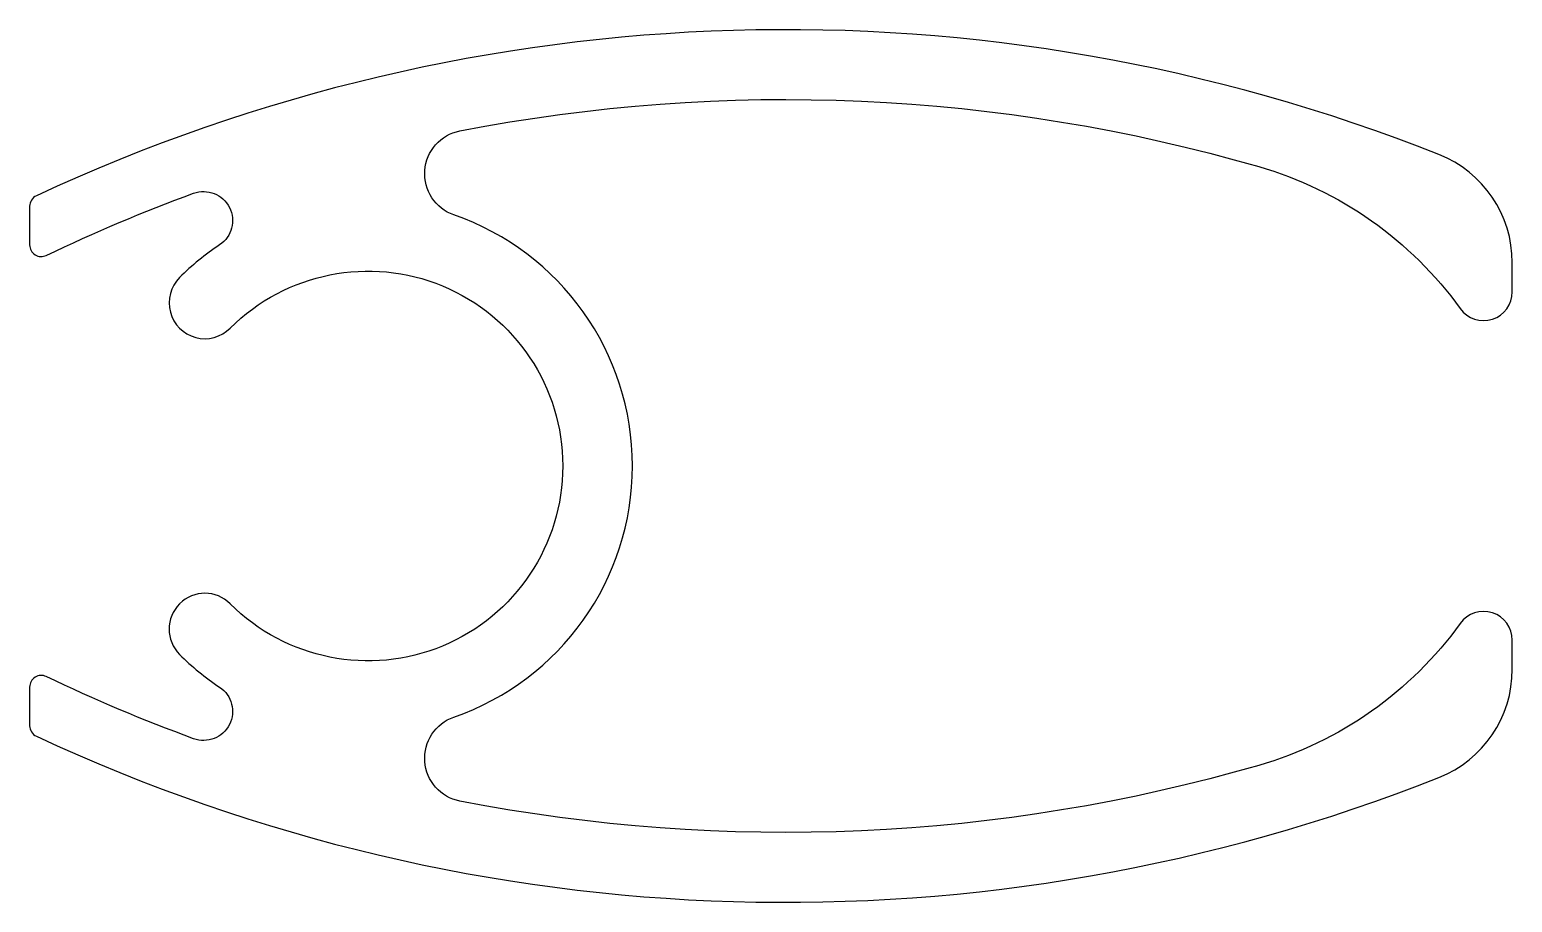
# Model space of a CAD drawing. Extents: x 378.1 to 403.6, y 701 to 716.
import ezdxf

# ---------------------------------------------------------------- set-up
doc = ezdxf.new("R2010")
doc.units = 0
doc.layers.get('0').update_dxf_attribs({"linetype": 'CONTINUOUS'})

msp = doc.modelspace()

# ---------------------------------------------------------------- linework, layer by layer
at = {"color": 7, "linetype": 'CONTINUOUS'}
msp.add_lwpolyline([(403.586, 712.029, 0.307553), (402.323, 713.889, 0.206213), (378.202, 713.179, 0.291526), (378.086, 712.998), (378.086, 712.334, 0.551629), (378.373, 712.154, -0.023293), (380.904, 713.221, -0.888778), (381.354, 712.335, 0.04877), (380.665, 711.773, 1), (381.536, 710.903, -2.414214), (381.536, 706.165, 1), (380.665, 705.295, 0.04877), (381.354, 704.732, -0.888778), (380.904, 703.847, -0.023293), (378.373, 704.914, 0.551629), (378.086, 704.734), (378.086, 704.07, 0.291526), (378.202, 703.889, 0.206213), (402.323, 703.179, 0.307553), (403.586, 705.039), (403.586, 705.539, 0.727871), (402.691, 705.829, -0.167673), (399.224, 703.387, -0.118989), (385.487, 702.774, -0.766204), (385.384, 704.219, 0.711385), (385.384, 712.849, -0.766204), (385.487, 714.294, -0.118989), (399.224, 713.681, -0.167673), (402.691, 711.239, 0.727871), (403.586, 711.528)], format="xyb", close=True, dxfattribs=at)

doc.saveas('drawing.dxf')
